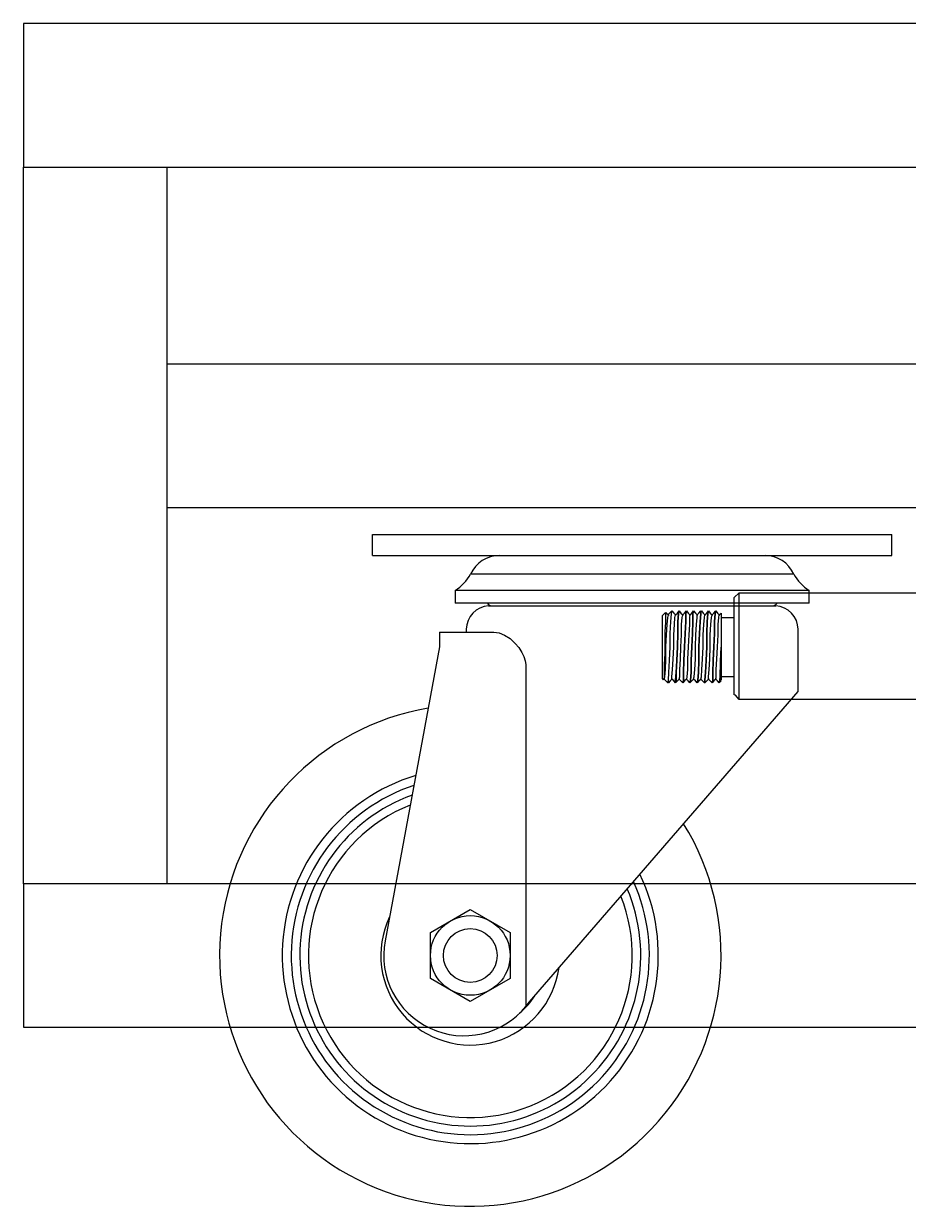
# Model space of a CAD drawing. Header units: inches. Extents: x 4 to 211, y 30 to 478.
# Drawn here: x 50.66 to 56.84, y 366.07 to 374.32 of the extents above; entities that cross this region are included whole.
import ezdxf

# ---------------------------------------------------------------- set-up
doc = ezdxf.new("R2010")
doc.units = ezdxf.units.IN
doc.header["$MEASUREMENT"] = 0
doc.layers.add('CONSTRUCTION', color=3, linetype='Continuous')
doc.layers.add('OBJECT', color=7, linetype='Continuous')

msp = doc.modelspace()

# ---------------------------------------------------------------- linework, layer by layer
at = {"ltscale": 0.008386}
for p, q in [((53.09951, 370.60999), (53.09951, 370.75799)), ((53.09951, 370.75799), (56.72451, 370.75799)), ((56.72451, 370.60999), (56.72451, 370.75799)), ((53.09951, 370.60999), (56.72451, 370.60999))]:
    msp.add_line(p, q, dxfattribs=at)
at = {"ltscale": 0.005526}
for p, q in [((56.04006, 370.48115), (53.78397, 370.48115)), ((56.14801, 370.36599), (53.67601, 370.36599)), ((53.67601, 370.36599), (53.67601, 370.27699)), ((56.14801, 370.27699), (56.14801, 370.36599)), ((56.14801, 370.27699), (53.67601, 370.27699))]:
    msp.add_line(p, q, dxfattribs=at)
at = {"ltscale": 0.011317}
for p, q in [((53.90973, 370.25883), (55.9143, 370.25883)), ((53.75401, 370.09599), (53.75401, 370.07599)), ((56.07001, 369.66212), (56.07001, 370.09599)), ((53.56701, 370.07599), (53.94661, 370.07599)), ((53.56701, 370.07599), (53.56701, 369.97399)), ((53.94661, 370.07599), (53.9831, 370.07053)), ((53.9831, 370.07053), (54.02128, 370.05491)), ((54.02128, 370.05491), (54.05923, 370.03044)), ((54.05923, 370.03044), (54.09601, 369.99723)), ((53.56701, 369.97399), (53.1868, 367.92254)), ((54.09601, 369.99723), (54.12046, 369.96805)), ((54.12046, 369.96805), (54.142, 369.93415)), ((54.142, 369.93415), (54.15495, 369.90625)), ((54.15495, 369.90625), (54.16453, 369.87603)), ((54.16453, 369.87603), (54.16901, 369.8513)), ((54.16901, 369.8513), (54.17056, 369.82599)), ((54.17056, 369.82599), (54.17056, 367.46554)), ((54.19457, 367.49705), (56.07001, 369.66212)), ((54.17056, 367.46554), (54.19457, 367.49705))]:
    msp.add_line(p, q, dxfattribs=at)
at = {"ltscale": 0.001756}
for p, q in [((53.50401, 367.98099), (53.78201, 368.1415)), ((53.78201, 368.1415), (54.06001, 367.98099)), ((53.50401, 367.65999), (53.50401, 367.98099)), ((54.06001, 367.98099), (54.06001, 367.65999)), ((53.78201, 367.49948), (53.50401, 367.65999)), ((54.06001, 367.65999), (53.78201, 367.49948))]:
    msp.add_line(p, q, dxfattribs=at)
for radius in [0.278, 0.1875]:
    msp.add_circle((53.78201, 367.82049), radius, dxfattribs=at)
at = {"ltscale": 0.005526}
for centre, radius, start, end in [((53.98451, 370.38949), 0.2205, 90, 155.438411), ((55.83951, 370.38949), 0.2205, 24.561589, 90), ((53.49472, 370.64412), 0.332, 303.097547, 330.601022), ((56.32931, 370.64412), 0.332, 209.398978, 236.902453), ((53.98451, 370.37599), 0.12955, 229.836034, 244.743133), ((55.83951, 370.37599), 0.12955, 295.256867, 310.163966)]:
    msp.add_arc(centre, radius, start, end, dxfattribs=at)
at = {"ltscale": 0.011317}
for centre, radius, start, end in [((53.91701, 370.09599), 0.163, 92.560704, 180), ((55.90701, 370.09599), 0.163, 0, 87.439296), ((53.73742, 367.82049), 0.56, 169.5, 320.665502)]:
    msp.add_arc(centre, radius, start, end, dxfattribs=at)
at = {"ltscale": 0.012555}
for radius, start, end in [(1.75, 99.685075, 31.690296), (1.3125, 106.89173, 25.588287), (1.25, 108.386442, 24.33589), (1.19, 109.992923, 22.995893)]:
    msp.add_arc((53.78201, 367.82049), radius, start, end, dxfattribs=at)
at = {"ltscale": 0.009699}
for radius, start, end in [(1.19, 109.992923, 22.995893), (1.13, 111.801551, 21.49544), (0.625, 154.549799, 352.194961)]:
    msp.add_arc((53.78201, 367.82049), radius, start, end, dxfattribs=at)
at = {"ltscale": 0.003176}
msp.add_arc((53.78201, 367.82049), 0.53, 310.523562, 328.010139, dxfattribs=at)
at = {"layer": 'CONSTRUCTION'}
for p, q in [((55.62488, 370.31731), (55.65836, 370.35079)), ((55.65836, 370.34242), (55.65836, 370.35079)), ((55.65836, 370.35079), (57.46624, 370.35079)), ((55.62488, 370.31313), (55.62488, 370.31731)), ((55.62488, 370.2922), (55.62488, 370.31313)), ((55.62488, 370.26291), (55.62488, 370.2922)), ((55.62488, 370.22106), (55.62488, 370.26291)), ((55.65836, 370.32568), (55.65836, 370.34242)), ((55.65836, 370.29639), (55.65836, 370.32568)), ((55.65836, 370.25454), (55.65836, 370.29639)), ((55.12269, 370.19177), (55.14361, 370.21269)), ((55.12269, 370.18758), (55.12269, 370.19177)), ((55.12269, 370.16666), (55.12269, 370.18758)), ((55.14361, 370.21269), (55.14361, 370.19177)), ((55.14361, 370.19177), (55.14361, 370.14573)), ((55.1478, 370.21269), (55.15198, 370.20851)), ((55.15198, 370.20851), (55.16454, 370.19595)), ((55.15617, 370.12899), (55.16035, 370.17921)), ((55.16035, 370.19595), (55.17291, 370.20851)), ((55.16035, 370.17921), (55.16454, 370.19595)), ((55.16454, 370.19595), (55.16454, 370.19177)), ((55.17291, 370.20851), (55.18965, 370.22525)), ((55.18128, 370.14992), (55.18546, 370.20432)), ((55.18128, 370.14992), (55.18546, 370.20432)), ((55.18546, 370.20432), (55.18965, 370.22525)), ((55.18546, 370.20432), (55.18965, 370.22525)), ((55.18965, 370.22525), (55.18965, 370.22525)), ((55.18965, 370.22525), (55.2022, 370.20851)), ((55.18965, 370.22525), (55.18965, 370.22106)), ((55.2022, 370.20851), (55.21476, 370.19595)), ((55.20639, 370.12899), (55.21057, 370.17921)), ((55.21057, 370.17921), (55.21476, 370.19595)), ((55.21476, 370.19595), (55.22731, 370.20851)), ((55.21476, 370.19595), (55.21476, 370.19177)), ((55.22731, 370.20851), (55.23987, 370.22525)), ((55.23568, 370.20432), (55.2315, 370.14992)), ((55.2315, 370.14992), (55.23568, 370.20432)), ((55.23987, 370.22525), (55.23568, 370.20432)), ((55.23568, 370.20432), (55.23987, 370.22525)), ((55.23987, 370.22525), (55.23987, 370.22525)), ((55.23987, 370.22106), (55.23987, 370.22525)), ((55.23987, 370.22525), (55.25242, 370.20851)), ((55.25242, 370.20851), (55.26498, 370.19595)), ((55.25661, 370.12899), (55.26079, 370.17921)), ((55.26079, 370.17921), (55.26498, 370.19595)), ((55.26498, 370.19595), (55.27753, 370.20851)), ((55.26498, 370.19595), (55.26498, 370.19177)), ((55.27753, 370.20851), (55.29009, 370.22525)), ((55.29009, 370.22525), (55.2859, 370.20432)), ((55.2859, 370.20432), (55.29009, 370.22525)), ((55.2859, 370.20432), (55.2859, 370.14992)), ((55.2859, 370.14992), (55.2859, 370.20432)), ((55.29009, 370.22525), (55.29009, 370.22525)), ((55.29009, 370.22106), (55.29009, 370.22525)), ((55.29009, 370.22525), (55.30264, 370.20851)), ((55.30264, 370.20851), (55.31519, 370.19595)), ((55.31519, 370.19595), (55.31101, 370.17921)), ((55.31101, 370.17921), (55.31101, 370.12899)), ((55.31519, 370.19595), (55.32775, 370.20851)), ((55.31519, 370.19177), (55.31519, 370.19595)), ((55.32775, 370.20851), (55.3403, 370.22525)), ((55.3403, 370.22525), (55.33612, 370.20432)), ((55.33612, 370.20432), (55.3403, 370.22525)), ((55.33612, 370.20432), (55.33612, 370.14992)), ((55.33612, 370.14992), (55.33612, 370.20432)), ((55.3403, 370.22525), (55.3403, 370.22525)), ((55.3403, 370.22106), (55.3403, 370.22525)), ((55.3403, 370.22525), (55.35286, 370.20851)), ((55.35286, 370.20851), (55.36541, 370.19595)), ((55.36123, 370.12899), (55.36541, 370.17921)), ((55.36541, 370.19595), (55.37797, 370.20851)), ((55.36541, 370.17921), (55.36541, 370.19595)), ((55.36541, 370.19595), (55.36541, 370.19177)), ((55.37797, 370.20851), (55.39052, 370.22525)), ((55.39052, 370.20432), (55.38634, 370.14992)), ((55.38634, 370.14992), (55.39052, 370.20432)), ((55.39052, 370.22525), (55.39052, 370.22525)), ((55.39052, 370.22525), (55.39052, 370.20432)), ((55.39052, 370.20432), (55.39052, 370.22525)), ((55.39052, 370.22525), (55.39471, 370.22106)), ((55.39471, 370.22525), (55.40726, 370.20851)), ((55.40726, 370.20851), (55.41982, 370.19595)), ((55.41145, 370.12899), (55.41563, 370.17921)), ((55.41563, 370.19595), (55.43237, 370.20851)), ((55.41563, 370.17921), (55.41982, 370.19595)), ((55.41982, 370.19595), (55.41982, 370.19177)), ((55.43237, 370.20851), (55.44493, 370.22525)), ((55.43656, 370.14992), (55.44074, 370.20432)), ((55.44074, 370.20432), (55.43656, 370.14992)), ((55.44074, 370.20432), (55.44493, 370.22525)), ((55.44493, 370.22525), (55.44074, 370.20432)), ((55.44493, 370.22525), (55.44493, 370.22525)), ((55.44493, 370.22525), (55.45748, 370.20851)), ((55.44493, 370.22525), (55.44493, 370.22106)), ((55.45748, 370.20851), (55.47004, 370.19595)), ((55.46167, 370.12899), (55.46585, 370.17921)), ((55.46585, 370.17921), (55.47004, 370.19595)), ((55.47004, 370.19595), (55.48259, 370.20851)), ((55.47004, 370.19595), (55.47004, 370.19177)), ((55.48259, 370.20851), (55.49515, 370.22525)), ((55.49096, 370.20432), (55.48678, 370.14992)), ((55.48678, 370.14992), (55.49096, 370.20432)), ((55.49515, 370.22525), (55.49096, 370.20432)), ((55.49096, 370.20432), (55.49515, 370.22525)), ((55.49515, 370.22525), (55.49515, 370.22525)), ((55.49515, 370.22106), (55.49515, 370.22525)), ((55.49515, 370.22525), (55.5077, 370.20851)), ((55.5077, 370.20851), (55.52026, 370.19595)), ((55.51189, 370.12899), (55.51607, 370.17921)), ((55.51607, 370.17921), (55.52026, 370.19595)), ((55.52026, 370.19595), (55.53281, 370.20851)), ((55.52026, 370.19595), (55.52026, 370.19177)), ((55.53281, 370.20851), (55.53281, 370.19177)), ((55.53281, 370.19177), (55.53281, 370.14992)), ((55.53281, 370.17921), (55.62488, 370.17921)), ((55.62488, 370.17084), (55.62488, 370.22106)), ((55.65836, 370.20432), (55.65836, 370.25454)), ((55.65836, 370.14992), (55.65836, 370.20432)), ((55.12269, 370.13736), (55.12269, 370.16666)), ((55.12269, 370.0997), (55.12269, 370.13736)), ((55.12269, 370.04948), (55.12269, 370.0997)), ((55.14361, 370.14573), (55.13943, 370.07877)), ((55.15198, 370.05785), (55.15617, 370.12899)), ((55.17709, 370.06622), (55.18128, 370.14992)), ((55.17709, 370.06622), (55.18128, 370.14992)), ((55.2022, 370.05785), (55.20639, 370.12899)), ((55.2315, 370.14992), (55.2315, 370.06622)), ((55.2315, 370.06622), (55.2315, 370.14992)), ((55.25661, 370.05785), (55.25661, 370.12899)), ((55.2859, 370.14992), (55.28172, 370.06622)), ((55.28172, 370.06622), (55.2859, 370.14992)), ((55.31101, 370.12899), (55.30682, 370.05785)), ((55.33612, 370.14992), (55.33193, 370.06622)), ((55.33193, 370.06622), (55.33612, 370.14992)), ((55.35704, 370.05785), (55.36123, 370.12899)), ((55.38634, 370.14992), (55.38215, 370.06622)), ((55.38215, 370.06622), (55.38634, 370.14992)), ((55.40726, 370.05785), (55.41145, 370.12899)), ((55.43237, 370.06622), (55.43656, 370.14992)), ((55.43656, 370.14992), (55.43237, 370.06622)), ((55.45748, 370.05785), (55.46167, 370.12899)), ((55.48678, 370.14992), (55.48678, 370.06622)), ((55.48678, 370.06622), (55.48678, 370.14992)), ((55.51189, 370.05785), (55.51189, 370.12899)), ((55.53281, 370.14992), (55.53281, 370.08296)), ((55.62488, 370.11644), (55.62488, 370.17084)), ((55.62488, 370.05366), (55.62488, 370.11644)), ((55.65836, 370.08714), (55.65836, 370.14992)), ((55.12269, 369.99926), (55.12269, 370.04948)), ((55.13943, 370.07877), (55.13943, 370.00345)), ((55.1478, 369.97415), (55.15198, 370.05785)), ((55.17709, 369.97415), (55.17709, 370.06622)), ((55.17709, 369.97415), (55.17709, 370.06622)), ((55.2022, 369.97415), (55.2022, 370.05785)), ((55.2315, 370.06622), (55.22731, 369.97415)), ((55.22731, 369.97415), (55.2315, 370.06622)), ((55.25242, 369.97415), (55.25661, 370.05785)), ((55.28172, 370.06622), (55.27753, 369.97415)), ((55.27753, 369.97415), (55.28172, 370.06622)), ((55.30682, 370.05785), (55.30264, 369.97415)), ((55.33193, 370.06622), (55.32775, 369.97415)), ((55.32775, 369.97415), (55.33193, 370.06622)), ((55.35286, 369.97415), (55.35704, 370.05785)), ((55.38215, 370.06622), (55.37797, 369.97415)), ((55.37797, 369.97415), (55.38215, 370.06622)), ((55.40726, 369.97415), (55.40726, 370.05785)), ((55.43237, 369.97415), (55.43237, 370.06622)), ((55.43237, 370.06622), (55.43237, 369.97415)), ((55.45748, 369.97415), (55.45748, 370.05785)), ((55.48678, 370.06622), (55.48259, 369.97415)), ((55.48259, 369.97415), (55.48678, 370.06622)), ((55.5077, 369.97415), (55.51189, 370.05785)), ((55.53281, 370.08296), (55.53281, 370.00763)), ((55.62488, 369.98671), (55.62488, 370.05366)), ((55.65836, 370.02019), (55.65836, 370.08714)), ((55.65836, 369.95323), (55.65836, 370.02019)), ((55.12269, 369.94486), (55.12269, 369.99926)), ((55.12269, 369.89464), (55.12269, 369.94486)), ((55.13943, 370.00345), (55.13943, 369.92393)), ((55.1478, 369.88627), (55.1478, 369.97415)), ((55.17291, 369.8779), (55.17709, 369.97415)), ((55.17291, 369.8779), (55.17709, 369.97415)), ((55.19802, 369.88627), (55.2022, 369.97415)), ((55.22731, 369.97415), (55.22313, 369.8779)), ((55.22313, 369.8779), (55.22731, 369.97415)), ((55.24824, 369.88627), (55.25242, 369.97415)), ((55.27753, 369.97415), (55.27335, 369.8779)), ((55.27335, 369.8779), (55.27753, 369.97415)), ((55.30264, 369.97415), (55.29845, 369.88627)), ((55.32775, 369.97415), (55.32356, 369.8779)), ((55.32356, 369.8779), (55.32775, 369.97415)), ((55.35286, 369.88627), (55.35286, 369.97415)), ((55.37797, 369.97415), (55.37797, 369.8779)), ((55.37797, 369.8779), (55.37797, 369.97415)), ((55.40308, 369.88627), (55.40726, 369.97415)), ((55.42819, 369.8779), (55.43237, 369.97415)), ((55.43237, 369.97415), (55.42819, 369.8779)), ((55.4533, 369.88627), (55.45748, 369.97415)), ((55.48259, 369.97415), (55.47841, 369.8779)), ((55.47841, 369.8779), (55.48259, 369.97415)), ((55.50352, 369.88627), (55.5077, 369.97415)), ((55.53281, 369.97415), (55.52862, 369.8779)), ((55.52862, 369.87371), (55.53281, 369.96997)), ((55.53281, 370.00763), (55.53281, 369.97415)), ((55.53281, 369.97415), (55.53281, 369.96997)), ((55.53281, 369.96997), (55.53281, 369.89045)), ((55.62488, 369.91975), (55.62488, 369.98671)), ((55.65836, 369.88627), (55.65836, 369.95323)), ((55.12269, 369.8486), (55.12269, 369.89464)), ((55.12269, 369.80676), (55.12269, 369.8486)), ((55.13943, 369.92393), (55.13524, 369.85279)), ((55.13524, 369.85279), (55.13524, 369.7942)), ((55.14361, 369.81513), (55.1478, 369.88627)), ((55.16872, 369.7942), (55.17291, 369.8779)), ((55.16872, 369.7942), (55.17291, 369.8779)), ((55.19383, 369.81513), (55.19802, 369.88627)), ((55.22313, 369.8779), (55.21894, 369.7942)), ((55.21894, 369.7942), (55.22313, 369.8779)), ((55.24405, 369.81513), (55.24824, 369.88627)), ((55.27335, 369.8779), (55.26916, 369.7942)), ((55.26916, 369.7942), (55.27335, 369.8779)), ((55.29845, 369.88627), (55.29845, 369.81513)), ((55.32356, 369.8779), (55.32356, 369.7942)), ((55.32356, 369.7942), (55.32356, 369.8779)), ((55.34867, 369.81513), (55.35286, 369.88627)), ((55.37797, 369.8779), (55.37378, 369.7942)), ((55.37378, 369.7942), (55.37797, 369.8779)), ((55.39889, 369.81513), (55.40308, 369.88627)), ((55.424, 369.7942), (55.42819, 369.8779)), ((55.42819, 369.8779), (55.424, 369.7942)), ((55.44911, 369.81513), (55.4533, 369.88627)), ((55.47841, 369.8779), (55.47422, 369.7942)), ((55.47422, 369.7942), (55.47841, 369.8779)), ((55.49933, 369.81513), (55.50352, 369.88627)), ((55.52862, 369.8779), (55.52444, 369.7942)), ((55.52862, 369.7942), (55.52862, 369.87371)), ((55.53281, 369.89045), (55.53281, 369.81931)), ((55.62488, 369.85697), (55.62488, 369.91975)), ((55.62488, 369.79839), (55.62488, 369.85697)), ((55.65836, 369.81931), (55.65836, 369.88627)), ((55.12269, 369.77746), (55.12269, 369.80676)), ((55.12269, 369.75654), (55.12269, 369.77746)), ((55.13524, 369.7942), (55.13524, 369.75654)), ((55.13943, 369.76491), (55.14361, 369.81513)), ((55.16454, 369.7398), (55.16872, 369.7942)), ((55.16454, 369.7398), (55.16872, 369.7942)), ((55.18965, 369.76491), (55.19383, 369.81513)), ((55.21476, 369.7398), (55.21894, 369.7942)), ((55.21894, 369.7942), (55.21894, 369.7398)), ((55.24405, 369.76491), (55.24405, 369.81513)), ((55.26916, 369.7942), (55.26916, 369.7398)), ((55.26916, 369.7398), (55.26916, 369.7942)), ((55.29845, 369.81513), (55.29427, 369.76491)), ((55.32356, 369.7942), (55.31938, 369.7398)), ((55.31938, 369.7398), (55.32356, 369.7942)), ((55.34449, 369.76491), (55.34867, 369.81513)), ((55.37378, 369.7942), (55.3696, 369.7398)), ((55.3696, 369.7398), (55.37378, 369.7942)), ((55.39471, 369.76491), (55.39889, 369.81513)), ((55.41982, 369.7398), (55.424, 369.7942)), ((55.424, 369.7942), (55.41982, 369.7398)), ((55.44493, 369.76491), (55.44911, 369.81513)), ((55.47422, 369.7942), (55.47422, 369.7398)), ((55.47422, 369.7398), (55.47422, 369.7942)), ((55.49933, 369.76491), (55.49933, 369.81513)), ((55.52444, 369.7942), (55.52444, 369.7398)), ((55.52444, 369.7398), (55.52862, 369.7942)), ((55.53281, 369.81931), (55.53281, 369.76491)), ((55.62488, 369.74398), (55.62488, 369.79839)), ((55.65836, 369.76072), (55.65836, 369.81931)), ((55.12269, 369.75235), (55.12269, 369.75654)), ((55.13106, 369.74398), (55.12269, 369.75235)), ((55.13524, 369.75654), (55.13106, 369.74398)), ((55.13524, 369.74817), (55.13106, 369.74398)), ((55.13524, 369.74817), (55.13943, 369.76491)), ((55.13524, 369.75235), (55.13524, 369.74817)), ((55.1478, 369.73561), (55.13524, 369.74817)), ((55.16035, 369.72306), (55.1478, 369.73561)), ((55.16035, 369.72306), (55.16454, 369.7398)), ((55.16454, 369.72306), (55.16035, 369.72306)), ((55.16454, 369.72306), (55.16454, 369.7398)), ((55.17709, 369.73561), (55.16454, 369.72306)), ((55.18965, 369.74817), (55.17709, 369.73561)), ((55.18965, 369.74817), (55.18965, 369.76491)), ((55.18965, 369.75235), (55.18965, 369.74817)), ((55.2022, 369.73561), (55.18965, 369.74817)), ((55.21476, 369.72306), (55.2022, 369.73561)), ((55.21894, 369.7398), (55.21476, 369.72306)), ((55.21476, 369.72306), (55.21476, 369.7398)), ((55.22731, 369.73561), (55.21476, 369.72306)), ((55.21476, 369.72306), (55.21476, 369.72306)), ((55.23987, 369.74817), (55.22731, 369.73561)), ((55.23987, 369.74817), (55.24405, 369.76491)), ((55.23987, 369.75235), (55.23987, 369.74817)), ((55.25242, 369.73561), (55.23987, 369.74817)), ((55.26498, 369.72306), (55.25242, 369.73561)), ((55.26916, 369.7398), (55.26498, 369.72306)), ((55.26498, 369.72306), (55.26916, 369.7398)), ((55.27753, 369.73561), (55.26498, 369.72306)), ((55.26498, 369.72306), (55.26498, 369.72306)), ((55.29009, 369.74817), (55.27753, 369.73561)), ((55.29427, 369.76491), (55.29009, 369.74817)), ((55.30264, 369.73561), (55.29009, 369.74817)), ((55.31519, 369.72306), (55.30264, 369.73561)), ((55.31938, 369.7398), (55.31519, 369.72306)), ((55.31519, 369.72306), (55.31938, 369.7398)), ((55.32775, 369.73561), (55.31519, 369.72306)), ((55.31519, 369.72306), (55.31519, 369.72306)), ((55.3403, 369.74817), (55.32775, 369.73561)), ((55.3403, 369.74817), (55.34449, 369.76491)), ((55.3403, 369.75235), (55.3403, 369.74817)), ((55.35286, 369.73561), (55.3403, 369.74817)), ((55.36541, 369.72306), (55.35286, 369.73561)), ((55.3696, 369.7398), (55.36541, 369.72306)), ((55.36541, 369.72306), (55.3696, 369.7398)), ((55.37797, 369.73561), (55.36541, 369.72306)), ((55.36541, 369.72306), (55.36541, 369.72306)), ((55.39471, 369.74817), (55.37797, 369.73561)), ((55.39052, 369.74817), (55.39471, 369.76491)), ((55.39052, 369.75235), (55.39052, 369.74817)), ((55.40308, 369.73561), (55.39052, 369.74817)), ((55.41563, 369.72306), (55.40308, 369.73561)), ((55.41982, 369.72306), (55.41563, 369.72306)), ((55.41982, 369.72306), (55.41982, 369.7398)), ((55.41982, 369.7398), (55.41982, 369.72306)), ((55.43237, 369.73561), (55.41982, 369.72306)), ((55.41982, 369.72306), (55.41982, 369.72306)), ((55.44493, 369.74817), (55.43237, 369.73561)), ((55.44493, 369.74817), (55.44493, 369.76491)), ((55.44493, 369.75235), (55.44493, 369.74817)), ((55.45748, 369.73561), (55.44493, 369.74817)), ((55.47004, 369.72306), (55.45748, 369.73561)), ((55.47422, 369.7398), (55.47004, 369.72306)), ((55.47004, 369.72306), (55.47422, 369.7398)), ((55.48259, 369.73561), (55.47004, 369.72306)), ((55.47004, 369.72306), (55.47004, 369.72306)), ((55.49515, 369.74817), (55.48259, 369.73561)), ((55.49515, 369.74817), (55.49933, 369.76491)), ((55.49515, 369.75235), (55.49515, 369.74817)), ((55.5077, 369.73561), (55.49515, 369.74817)), ((55.52026, 369.72306), (55.5077, 369.73561)), ((55.52444, 369.7398), (55.52026, 369.72306)), ((55.52026, 369.72306), (55.52444, 369.7398)), ((55.53281, 369.73561), (55.52026, 369.72306)), ((55.52026, 369.72306), (55.52026, 369.72306)), ((55.62488, 369.76491), (55.53281, 369.76491)), ((55.53281, 369.76491), (55.53281, 369.7398)), ((55.62488, 369.69795), (55.62488, 369.74398)), ((55.62488, 369.66447), (55.62488, 369.69795)), ((55.65836, 369.7105), (55.65836, 369.76072)), ((55.65836, 369.66447), (55.65836, 369.7105)), ((55.62488, 369.63936), (55.62488, 369.66447)), ((55.63325, 369.63517), (55.62488, 369.63936)), ((55.65836, 369.60588), (55.63325, 369.63517)), ((55.65836, 369.63099), (55.65836, 369.66447)), ((55.65836, 369.60588), (55.65836, 369.63099)), ((57.01427, 369.60588), (55.65836, 369.60588))]:
    msp.add_line(p, q, dxfattribs=at)
at = {"layer": 'OBJECT'}
for points in [[(50.66395, 373.32049), (97.16395, 373.32049), (97.16395, 374.32049), (50.66395, 374.32049)], [(50.66395, 373.32049), (51.66395, 373.32049), (51.66395, 368.32049), (50.66395, 368.32049)], [(57.16395, 370.94549), (57.16395, 371.94549), (51.66395, 371.94549), (51.66395, 370.94549)], [(50.66395, 367.32049), (97.16395, 367.32049), (97.16395, 368.32049), (50.66395, 368.32049)]]:
    msp.add_lwpolyline(points, close=True, dxfattribs=at)

doc.saveas('drawing.dxf')
